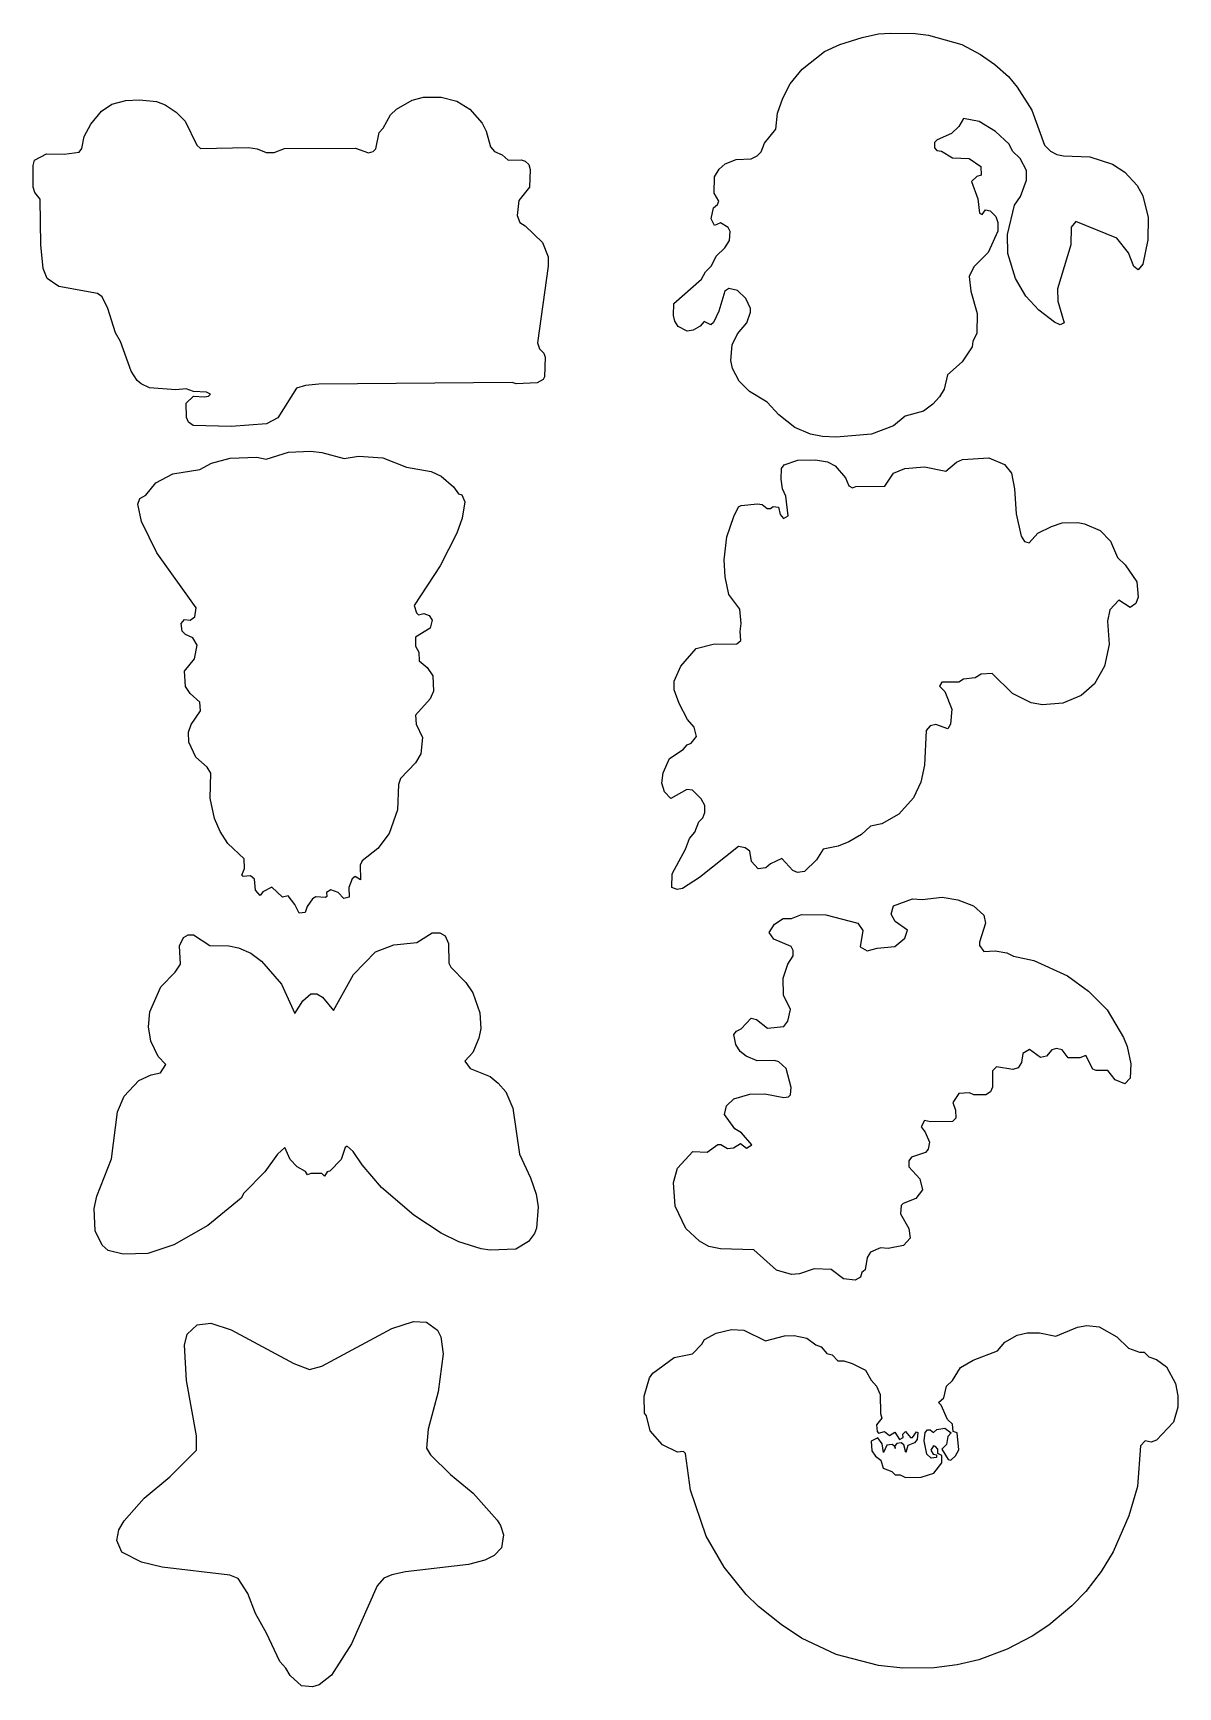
# Model space of a CAD drawing. Header units: metres. Extents: x -4 to 165, y 10 to 254.
import ezdxf

# ---------------------------------------------------------------- set-up
doc = ezdxf.new("R2010")
doc.units = ezdxf.units.M
doc.layers.add('TOPPERS_CUT', color=4, linetype='Continuous')

msp = doc.modelspace()

# ---------------------------------------------------------------- linework, layer by layer
at = {"layer": 'TOPPERS_CUT'}
for points in [[(110.97, 194.4), (108.66, 195.37), (106.33, 197.24), (104.61, 199.12), (102, 200.7), (100.48, 202.18), (99.46, 204.07), (99.24, 205.26), (99.42, 207.57), (100.2, 209.18), (101.58, 210.79), (102.16, 212.4), (102.16, 212.9), (101.44, 214.39), (100.23, 215.58), (98.93, 215.86), (98.33, 215.46), (97.46, 212.55), (96.68, 210.84), (96.28, 210.53), (95.28, 211.02), (94.69, 210.31), (93.69, 209.7), (92.8, 209.59), (91.49, 210.28), (90.98, 211.07), (90.77, 211.87), (90.85, 213.67), (94.91, 217.22), (95.5, 218.32), (96.39, 219.23), (97.07, 220.64), (98.36, 221.86), (99.05, 222.96), (99.13, 224.26), (98.82, 224.86), (97.72, 225.55), (96.82, 225.14), (96.31, 226.13), (96.69, 227.74), (97.29, 228.24), (97.48, 228.75), (96.77, 229.94), (96.84, 232.34), (97.53, 233.45), (98.42, 234.26), (100.01, 234.88), (102.21, 235), (103.11, 235.41), (103.7, 236.02), (104.18, 237.32), (105.86, 239.34), (106.13, 241.74), (106.91, 243.95), (107.99, 246.07), (109.76, 248.19), (113.03, 250.82), (115.32, 251.85), (118.61, 252.89), (121, 253.41), (122.8, 253.53), (126.4, 253.47), (128.41, 253.2), (133.32, 251.85), (136.04, 250.38), (138.16, 248.9), (140.18, 247.13), (141.49, 245.54), (143.63, 242.17), (145.49, 236.99), (146.4, 236.1), (147.31, 235.61), (148.31, 235.42), (152.21, 235.26), (155.52, 234.2), (157.34, 233.02), (159.16, 231.04), (159.98, 229.55), (160.81, 226.36), (160.75, 223.06), (159.99, 219.45), (159.3, 218.64), (158.69, 219.13), (157.87, 221.12), (156.15, 223.3), (150.12, 225.74), (149.43, 224.93), (149.36, 222.33), (147.43, 215.81), (147.45, 214.01), (148.38, 210.82), (147.79, 210.51), (146.98, 210.9), (144.66, 212.68), (142.74, 214.75), (141.21, 217.34), (140.07, 221.02), (140.04, 223.82), (141.09, 228.14), (141.98, 229.45), (142.85, 231.86), (142.83, 233.26), (141.91, 235.05), (140.8, 236.13), (140.29, 237.13), (138.27, 239), (135.85, 240.48), (133.55, 240.95), (132.86, 239.74), (131.77, 238.73), (129.68, 237.81), (129.29, 237.4), (129.29, 236.6), (129.6, 236.21), (130.3, 236.12), (131.91, 235.13), (134.41, 235.06), (136.13, 233.88), (136.14, 232.58), (135.54, 232.37), (134.75, 231.67), (135.68, 229.08), (135.9, 226.98), (136.3, 226.78), (136.8, 227.49), (137.5, 227.3), (138.31, 226.5), (138.62, 225.61), (138.63, 224.31), (137.17, 221.19), (135.09, 219.07), (134.41, 217.66), (134.63, 215.46), (135.57, 212.17), (135.5, 209.27), (134.91, 208.07), (134.82, 207.26), (133.35, 205.05), (131.17, 203.12), (130.69, 201.02), (130.01, 199.91), (129.02, 198.8), (127.63, 197.78), (124.94, 197.05), (123.25, 195.63), (119.97, 194.4), (114.77, 193.94), (112.77, 194.02)], [(-2.21, 218.83), (-2.55, 222.32), (-2.63, 229.02), (-3.44, 230.01), (-3.65, 230.81), (-3.69, 234.01), (-3.49, 234.81), (-1.7, 235.73), (0.9, 235.66), (3.09, 235.99), (3.49, 236.49), (3.87, 238.3), (4.85, 240.11), (6.43, 242.02), (7.91, 243.04), (10.01, 243.57), (12.01, 243.69), (14.51, 243.42), (15.82, 242.93), (17.43, 241.85), (18.74, 240.56), (20.48, 236.98), (20.99, 236.49), (28.09, 236.67), (29.39, 236.48), (30.7, 235.9), (31.9, 235.91), (33.39, 236.53), (43.89, 236.55), (45.8, 235.87), (46.49, 236.07), (46.89, 236.48), (47.36, 238.88), (47.96, 239.49), (49.03, 241.5), (49.92, 242.31), (52.21, 243.64), (53.91, 244.06), (56.51, 244.09), (58.81, 243.51), (60.73, 242.33), (62.55, 240.25), (63.16, 239.06), (63.79, 236.77), (64.4, 236.08), (65.5, 235.59), (66.41, 234.8), (68.31, 234.82), (68.91, 234.63), (69.42, 234.13), (69.63, 233.43), (69.56, 230.83), (67.98, 228.82), (67.7, 226.61), (68.11, 225.62), (68.92, 225.13), (71.45, 222.65), (72.27, 220.56), (72.29, 219.16), (70.71, 207.84), (71.02, 206.95), (71.63, 206.35), (71.84, 205.76), (71.77, 202.86), (71.57, 202.45), (70.68, 201.94), (67.58, 201.81), (66.98, 202), (38.48, 201.78), (36.48, 201.56), (35.19, 201.15), (32.43, 196.81), (30.74, 195.89), (25.55, 195.54), (19.95, 195.67), (19.24, 196.17), (18.93, 196.86), (18.91, 198.96), (20, 199.97), (21.6, 199.89), (22.2, 200), (22.49, 200.3), (21.89, 200.6), (19.99, 200.67), (18.89, 201.06), (17.39, 200.95), (13.48, 201.2), (12.28, 201.79), (11.67, 202.28), (10.76, 203.67), (9.21, 208.05), (8.49, 209.35), (7.35, 212.93), (6.53, 214.62), (5.83, 215.12), (0.12, 216.15), (-1.6, 217.33)], [(35.56, 123.74), (34.94, 125.04), (33.93, 126.33), (33.13, 126.12), (31.51, 127.6), (30.22, 126.88), (29.83, 126.38), (29.12, 127.17), (29, 128.77), (28.39, 129.26), (27.29, 129.15), (27.09, 129.35), (27.48, 130.35), (27.46, 131.75), (25.04, 134.03), (23.92, 135.81), (23.1, 137.71), (22.46, 140.7), (22.52, 144.4), (22.01, 145.29), (20.3, 146.77), (19.27, 148.96), (19.25, 150.46), (19.64, 151.57), (21.02, 153.58), (20.9, 154.88), (19.49, 156.17), (18.78, 157.16), (18.65, 159.46), (20.13, 161.27), (20.51, 163.28), (19.9, 164.37), (18.79, 164.86), (18.29, 165.35), (18.17, 166.45), (18.67, 167.06), (19.47, 166.97), (20.16, 167.47), (20.35, 168.78), (14.56, 176.91), (12.31, 181.49), (11.78, 184.08), (12.07, 184.88), (12.96, 185.39), (14.44, 187.21), (16.93, 188.54), (20.92, 189.18), (22.61, 190.1), (25.4, 190.83), (29.3, 190.98), (30.7, 190.69), (33.99, 191.73), (37.29, 191.87), (38.89, 191.69), (42.2, 190.82), (44.3, 191.15), (47.9, 190.89), (51.42, 189.53), (55.03, 188.87), (56.53, 188.18), (58.35, 186.6), (59.06, 185.61), (59.56, 185.42), (59.98, 184.42), (59.6, 182.02), (58.83, 179.81), (56.38, 174.98), (52.55, 169.14), (52.86, 168.04), (53.16, 167.74), (53.96, 167.95), (54.76, 167.66), (55.17, 166.97), (54.88, 165.76), (52.7, 164.44), (52.71, 163.14), (53.22, 162.25), (53.24, 160.95), (54.45, 159.96), (55.26, 158.77), (55.39, 156.47), (54.9, 155.36), (52.73, 152.94), (52.84, 151.64), (53.77, 149.65), (53.49, 147.25), (52.71, 145.94), (50.53, 143.61), (50.24, 142.71), (50.08, 139.01), (48.82, 135.49), (47.15, 133.28), (44.87, 131.45), (44.58, 130.85), (44.6, 128.65), (43.8, 129.14), (43.4, 128.83), (42.91, 127.53), (42.93, 126.13), (42.13, 125.92), (41.32, 126.81), (40.22, 127.2), (39.62, 126.79), (39.63, 126.19), (39.43, 126.09), (38.03, 126.17), (37.53, 125.87), (36.74, 124.76), (36.45, 123.85)], [(90.52, 127.56), (90.59, 129.56), (92.55, 133.18), (93.14, 134.79), (93.92, 135.7), (94.51, 137.21), (95.1, 137.81), (95.39, 138.62), (95.38, 139.62), (94.87, 140.61), (93.56, 141.9), (92.75, 141.99), (90.37, 140.66), (89.46, 141.65), (89.04, 142.95), (89.23, 144.45), (90.2, 146.56), (92.19, 147.88), (92.78, 148.59), (93.38, 148.8), (94.17, 149.8), (93.85, 151.2), (92.84, 152.29), (91.61, 154.68), (90.89, 156.67), (90.87, 157.97), (91.85, 160.18), (94.12, 162.8), (96.61, 163.43), (100.11, 163.47), (100.71, 163.98), (100.59, 165.28), (100.78, 166.48), (100.56, 168.58), (98.93, 170.76), (98.4, 173.35), (98.27, 175.85), (98.64, 179.26), (99.7, 182.27), (100.39, 183.68), (100.78, 183.88), (103.18, 184.11), (103.88, 184.02), (104.59, 183.42), (105.09, 183.43), (105.49, 183.73), (106.29, 183.64), (106.5, 182.54), (107.01, 181.95), (107.7, 182.36), (107.37, 185.25), (106.86, 186.35), (106.64, 187.75), (106.72, 189.35), (107.12, 189.85), (109.11, 190.57), (111.71, 190.6), (113.51, 190.32), (114.62, 189.74), (116.14, 187.95), (116.65, 186.76), (117.16, 186.46), (117.65, 186.67), (121.95, 186.72), (123.23, 188.63), (124.92, 189.35), (127.82, 189.58), (130.93, 188.92), (132.51, 190.24), (133.41, 190.65), (137.31, 190.89), (139.62, 189.92), (140.63, 188.63), (141.06, 186.33), (141.3, 182.64), (142.04, 179.34), (142.55, 178.55), (143.25, 178.36), (144.53, 179.77), (146.52, 180.79), (148.12, 181.31), (150.42, 181.34), (151.42, 181.15), (153.73, 180.17), (155.25, 178.59), (156.27, 176.2), (157.39, 175.12), (159.11, 172.63), (159.34, 170.34), (158.95, 169.43), (158.16, 168.82), (156.44, 169.9), (155.16, 168.49), (154.78, 166.79), (155.02, 163.39), (154.35, 160.18), (152.88, 157.56), (150.9, 155.84), (148.21, 154.71), (145.22, 154.48), (143.51, 154.76), (140.8, 156.13), (137.76, 159.09), (136.17, 158.98), (135.27, 158.47), (133.57, 158.25), (132.88, 157.84), (130.38, 157.81), (129.99, 157.21), (130.79, 156.42), (131.82, 153.83), (131.65, 151.63), (131.26, 150.92), (129.45, 151.6), (128.65, 151.39), (128.06, 150.68), (127.82, 145.58), (127.24, 143.08), (126.17, 140.76), (124, 138.34), (121.51, 136.91), (119.82, 136.59), (118.53, 135.38), (116.64, 134.26), (115.05, 133.64), (112.85, 133.21), (111.87, 131.6), (110.09, 129.88), (109.09, 129.77), (108.39, 130.06), (106.77, 131.84), (105.08, 131.03), (104.38, 130.42), (103.29, 130.31), (102.27, 131.39), (102.06, 132.89), (101.35, 133.38), (100.35, 133.57), (94.6, 129.01), (92.12, 127.38), (91.32, 127.27)], [(94.6, 75.4), (92.58, 77.28), (91.04, 80.56), (90.8, 84.06), (91.38, 86.17), (93.65, 88.59), (95.75, 88.52), (97.34, 89.64), (97.74, 89.64), (98.75, 89.05), (99.65, 89.16), (100.64, 89.77), (101.55, 89.08), (102.34, 89.59), (100.82, 91.38), (99.82, 91.96), (98.29, 94.05), (98.58, 95.35), (99.67, 96.36), (102.06, 97.09), (104.26, 97.11), (107.07, 96.55), (107.76, 96.65), (108.06, 96.96), (108.15, 98.06), (107.42, 100.85), (106.31, 101.84), (105.7, 102.03), (103.1, 102), (101.5, 102.68), (100.59, 103.37), (99.98, 104.37), (99.66, 105.86), (100.05, 106.37), (100.75, 106.68), (102.23, 108.29), (103.04, 108.1), (104.65, 106.82), (107.05, 107.05), (107.64, 107.85), (108.02, 109.56), (107, 111.65), (106.97, 114.15), (107.64, 116.25), (108.43, 117.46), (108.42, 118.26), (108.11, 118.86), (105.6, 119.93), (104.89, 120.92), (105.68, 122.13), (106.97, 122.95), (108.17, 122.96), (109.66, 123.58), (113.26, 123.52), (117.98, 122.27), (118.69, 121.18), (118.32, 118.77), (119.32, 118.18), (120.82, 118.6), (123.42, 118.83), (124.9, 120.05), (125.29, 121.25), (123.47, 122.53), (122.86, 123.62), (123.25, 124.83), (126.04, 125.86), (127.44, 125.78), (130.43, 126.11), (132.74, 125.74), (135.05, 124.86), (136.56, 123.48), (136.78, 122.28), (135.91, 119.47), (135.92, 118.97), (136.53, 118.08), (138.22, 118.2), (139.93, 117.92), (140.93, 117.43), (143.94, 116.76), (148.87, 114.52), (151.99, 112.25), (154.72, 109.48), (157.17, 105.41), (157.68, 104.11), (158.21, 101.52), (158.14, 99.42), (157.35, 98.61), (155.94, 99.19), (154.82, 100.58), (153.12, 100.56), (152.62, 100.76), (151.6, 102.75), (150.7, 102.44), (149, 102.42), (148.09, 103.61), (147.29, 103.8), (146.59, 103.59), (145.8, 102.68), (144.9, 102.47), (143.29, 103.65), (142.29, 103.04), (142.11, 101.74), (141.62, 100.93), (140.82, 100.72), (138.42, 101.1), (137.82, 100.49), (137.85, 98.09), (137.56, 97.39), (136.86, 96.98), (135.06, 96.96), (134.46, 97.25), (132.86, 97.14), (131.98, 95.83), (132.39, 94.73), (132.4, 93.53), (131.91, 93.02), (128.71, 92.99), (127.8, 93.18), (127.31, 92.27), (127.92, 91.48), (128.54, 89.99), (128.35, 88.98), (127.96, 88.48), (125.87, 87.76), (125.47, 87.25), (125.48, 86.35), (127.1, 84.57), (127.52, 82.97), (126.53, 81.66), (124.64, 80.94), (124.35, 80.64), (124.26, 79.44), (125.48, 77.25), (125.7, 75.85), (124.71, 74.74), (122.42, 74.32), (121.31, 74.4), (119.82, 73.79), (119.33, 72.98), (119.05, 71.18), (118.56, 70.77), (118.36, 70.07), (117.57, 69.66), (115.87, 69.84), (114.05, 71.22), (111.55, 71.29), (109.36, 70.57), (108.16, 70.46), (105.95, 71.13), (102.62, 74.09), (97.72, 74.24), (96.01, 74.62)], [(6.5, 74.82), (5.48, 76.9), (5.34, 80.2), (5.72, 82.01), (7.86, 87.53), (8.78, 94.44), (9.76, 96.75), (11.93, 99.08), (13.72, 99.9), (15.12, 100.21), (15.9, 101.42), (14.79, 102.61), (13.67, 104.9), (13.34, 106.99), (13.52, 109.2), (15.18, 112.91), (17.25, 115.04), (18.04, 116.25), (17.91, 118.95), (18.49, 120.15), (19.19, 120.56), (19.99, 120.57), (22.41, 119), (25.21, 118.93), (26.61, 118.64), (28.42, 117.86), (30.03, 116.68), (32.97, 113.31), (34.92, 108.94), (36.1, 110.85), (37.29, 111.86), (38.19, 111.87), (38.99, 111.38), (40.62, 109.4), (43.56, 114.73), (46.82, 118.07), (49.51, 119.1), (52.9, 119.44), (55.19, 120.86), (56.29, 120.88), (57.09, 120.39), (57.61, 119.29), (57.64, 116.39), (57.95, 115.8), (60.17, 113.52), (61.19, 112.03), (62.22, 109.04), (62.35, 106.74), (62.06, 105.34), (61.19, 103.23), (60, 101.92), (60.81, 100.83), (63.73, 99.66), (64.94, 98.67), (66.05, 97.39), (67.08, 95), (68.06, 88.21), (69.7, 84.73), (70.52, 82.33), (70.84, 80.44), (70.58, 77.33), (70.29, 76.53), (69.4, 75.32), (67.51, 74.2), (63.72, 74.06), (62.41, 74.24), (59.1, 75.31), (56.49, 76.58), (52.46, 79.23), (47.71, 83.28), (44.87, 86.65), (43.55, 88.63), (42.64, 89.42), (42.34, 89.22), (41.76, 87.41), (40.08, 85.69), (39.68, 85.59), (39.29, 84.98), (38.89, 85.38), (37.29, 85.36), (36.79, 85.16), (36.48, 85.65), (35.28, 86.34), (34.26, 87.43), (33.44, 89.22), (32.35, 88.21), (30.48, 85.59), (27.42, 82.45), (27.03, 81.75), (22.07, 77.69), (17.1, 74.83), (13.22, 73.59), (9.62, 73.45), (7.41, 74.03)], [(35.93, 9.84), (34.22, 11.32), (33.61, 12.42), (32.69, 13.41), (30.75, 17.58), (29.11, 20.47), (27.98, 23.45), (26.56, 25.64), (25.35, 26.12), (15.34, 27.31), (12.33, 28.08), (9.41, 29.54), (8.69, 31.24), (8.97, 32.84), (9.76, 34.15), (12.72, 37.48), (16.49, 40.63), (20.44, 44.57), (20.42, 46.67), (18.93, 54.85), (18.67, 60.05), (19.05, 61.66), (20.54, 63.07), (22.53, 63.29), (25.54, 62.33), (34.8, 57.33), (37.11, 56.46), (38.91, 56.98), (49.24, 62.49), (52.43, 63.53), (54.33, 63.45), (55.95, 62.27), (56.46, 61.28), (56.79, 58.78), (56.05, 53.17), (54.61, 47.65), (54.34, 44.85), (54.95, 43.86), (57.89, 40.99), (61.22, 38.23), (64.76, 34.27), (65.27, 33.47), (65.69, 32.08), (65.41, 30.17), (64.32, 29.06), (62.93, 28.35), (60.54, 27.72), (51.25, 26.61), (49.25, 26.19), (48.06, 25.68), (47.07, 24.57), (43.27, 16.02), (40.32, 11.39), (38.53, 9.97), (37.54, 9.66)], [(86.49, 50.01), (86.46, 52.51), (87.23, 55.22), (87.72, 55.93), (90.89, 58.26), (93.59, 58.79), (94.97, 60.21), (95.36, 60.91), (97.05, 61.83), (99.35, 62.36), (101.15, 62.28), (104.37, 60.71), (107.16, 61.44), (108.56, 61.46), (110.46, 61.08), (111.77, 60.1), (112.58, 59.81), (113.39, 58.81), (114.19, 58.62), (115, 57.73), (115.9, 57.74), (117.11, 57.36), (119.12, 56.38), (119.93, 54.89), (120.74, 54), (121.26, 52.8), (121.29, 50), (121.5, 49.3), (120.71, 48.3), (120.82, 47.3), (121.02, 47.1), (121.92, 47.31), (122.63, 46.72), (123.42, 47.23), (124.13, 46.13), (124.63, 46.44), (124.62, 46.94), (125.02, 47.34), (125.73, 46.45), (126.03, 46.46), (126.62, 47.26), (126.82, 47.16), (126.73, 46.16), (126.34, 45.66), (125.34, 45.25), (125.05, 44.24), (124.74, 45.34), (124.34, 45.64), (123.74, 45.53), (123.44, 45.23), (123.45, 44.83), (123.44, 45.13), (123.04, 45.42), (122.24, 45.31), (121.75, 44.21), (121.54, 45.5), (120.93, 46.4), (119.94, 45.89), (120.05, 44.49), (120.56, 43.69), (121.37, 43.1), (121.68, 41.91), (122.99, 41.42), (123.49, 40.93), (124.19, 40.93), (125, 40.54), (127.3, 40.57), (129.19, 41.19), (130.37, 42.7), (130.36, 43.8), (129.76, 44.1), (129.75, 44.7), (129.44, 45.09), (129.14, 45.19), (128.75, 44.59), (129.06, 43.99), (129.56, 43.89), (129.56, 43.49), (128.76, 43.39), (128.16, 43.98), (127.73, 45.97), (127.92, 47.18), (128.22, 47.58), (128.62, 47.58), (129.12, 47.19), (129.62, 47.6), (130.81, 47.81), (131.72, 47.12), (131.23, 46.61), (131.04, 45.41), (130.35, 44.7), (131.27, 43.21), (131.67, 43.12), (132.36, 43.73), (132.85, 44.63), (132.62, 47.13), (132.02, 47.32), (131.91, 48.42), (131.2, 49.11), (130.28, 51.2), (129.87, 51.6), (130.66, 52.31), (131.04, 54.01), (131.94, 54.82), (133.11, 56.74), (135, 57.86), (138.59, 59.2), (139.67, 60.51), (141.46, 61.53), (142.96, 61.85), (144.76, 61.87), (147.16, 61.39), (150.35, 62.73), (151.75, 62.95), (153.55, 62.77), (156.16, 61.29), (157.88, 59.61), (159.49, 59.03), (160.19, 59.04), (160.9, 58.35), (162, 57.96), (163.51, 56.88), (164.84, 54.39), (165.16, 52.6), (165.18, 50.9), (164.51, 48.69), (162.04, 46.06), (161.24, 45.75), (160.34, 45.94), (159.64, 45.23), (159.21, 39.23), (157.96, 34.91), (155.62, 29.59), (153.85, 26.67), (151.59, 23.74), (149.51, 21.62), (146.14, 18.78), (143.66, 17.15), (139.98, 15.21), (135.8, 13.66), (132.61, 12.93), (129.21, 12.49), (124.61, 12.44), (121.01, 12.8), (114.79, 14.43), (109.66, 16.87), (106.64, 18.84), (103.31, 21.5), (101.49, 23.28), (98.24, 27.34), (95.59, 31.91), (93.31, 38.69), (92.55, 44.08), (92.25, 44.38), (91.35, 44.27), (89.14, 45.34), (87.32, 47.42), (86.79, 49.62)]]:
    msp.add_lwpolyline(points, close=True, dxfattribs=at)

doc.saveas('drawing.dxf')
